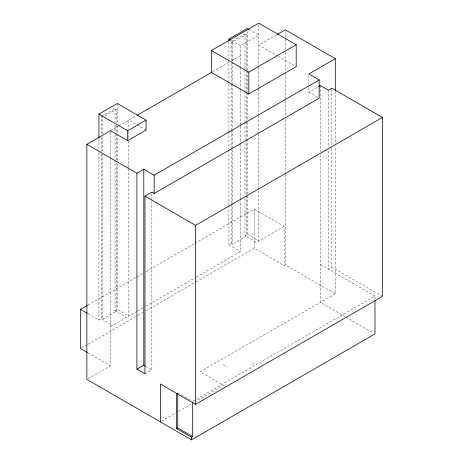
<?xml version="1.0" encoding="UTF-8"?>
<svg xmlns="http://www.w3.org/2000/svg" width="463" height="463" viewBox="0 0 463 463"><rect width="100%" height="100%" fill="white"/><g stroke="black" fill="none" stroke-linecap="round" stroke-linejoin="round"><path stroke-width="0.35" stroke-dasharray="2.31 1.74" d="M251.918 364.74L255.148 362.309M101.843 116.439L115.044 108.817L116.196 109.476L116.196 122.458M231.211 60.491L231.211 41.745L245.014 33.776L246.166 34.441L246.166 69.768M104.788 116.063L116.196 109.476M231.211 41.745L232.362 42.411L246.166 34.441M231.332 40.484L240.413 45.727L258.817 35.101L249.736 29.863M110.443 130.728L118.418 126.121M119.032 125.768L136.353 115.767M212.667 71.707L229.312 62.1M231.784 60.676L240.413 55.687M276.66 34.766L258.817 45.061L277.505 55.855M308.85 87.299L308.85 92.212L317.931 86.969M88.034 305.036L136.139 277.262M136.764 276.897L143.009 273.292M146.134 271.492L194.24 243.717M194.865 243.353L254.216 209.091L284.12 226.355L284.12 265.536L285.272 264.871L335.305 293.756L335.305 146.198M87.901 313.613L98.943 319.985L101.241 318.66L112.74 325.298M115.044 160.001L115.044 310.69L117.342 309.359L128.847 316.003L128.847 169.261M228.913 205.942L228.913 244.95L231.211 243.619L232.362 244.285L246.166 236.315L246.166 195.942M245.014 198.158L245.014 235.65L247.317 234.324L258.817 240.963L258.817 189.639M110.443 326.629L136.95 311.327M137.569 310.962L143.183 307.727M145.671 306.286L195.536 277.499M196.162 277.14L240.413 251.588L240.413 200.653M284.12 226.355L256.519 242.294L245.014 235.65M81.789 347.823L87.409 344.576M88.034 344.212L137.389 315.72M138.015 315.361L143.009 312.473M146.134 310.667L195.49 282.175M196.115 281.817L254.216 248.272L284.12 265.536M88.103 378.705L110.443 365.805L110.443 158.919M144.948 373.774L151.847 369.792L151.847 200.097M382.461 296.413L331.855 267.197L328.406 269.188L328.406 150.116M335.305 293.756L200.155 371.783L223.646 385.343L196.086 401.253M192.683 401.334L195.814 399.528M196.439 399.164L374.984 296.083L374.984 299.654M161.639 421.145L176.044 412.828M178.55 411.381L191.699 403.788M223.16 364.74L227.374 366.609M278.13 56.214L296.198 66.649M308.85 92.212L317.983 97.485M146.1 130.062L128.847 120.102L128.847 128.778M320.35 264.541L374.984 296.083M228.913 244.95L240.413 251.588M345.184 316.727L320.35 302.391L320.35 154.85M345.809 317.086L373.745 333.215M115.044 310.69L126.544 317.329M145.654 366.216L151.847 369.792M177.74 392.711L192.058 400.975M88.016 352.858L110.443 365.805M335.305 91.228L335.305 143.304M331.855 89.556L331.855 146.921M331.855 148.328L331.855 267.197M328.406 90.221L328.406 147.228M320.35 85.574L320.35 151.962M308.85 75.353L308.85 84.486M285.272 31.235L285.272 38.47M285.272 39.193L285.272 51.491M285.272 52.215L285.272 99.956M285.272 100.679L285.272 116.589M285.272 119.483L285.272 173.735M285.272 174.453L285.272 264.871M258.817 24.556L258.817 64.583M258.817 67.471L258.817 88.439M258.817 89.162L258.817 115.183M258.817 115.906L258.817 133.257M258.817 133.981L258.817 188.916M254.216 209.091L254.216 248.272M247.317 31.351L247.317 70.359M247.317 71.082L247.317 92.027M247.317 92.75L247.317 119.477M247.317 122.365L247.317 138.258M247.317 138.975L247.317 234.324M246.166 70.486L246.166 91.396M246.166 92.12L246.166 120.959M246.166 121.676L246.166 138.981M246.166 139.704L246.166 195.218M245.014 33.776L245.014 69.103M245.014 69.826L245.014 90.731M245.014 91.454L245.014 121.734M245.014 122.458L245.014 139.762M245.014 142.645L245.014 195.276M240.413 45.727L240.413 67.228M240.413 67.951L240.413 89.585M240.413 90.308L240.413 125.647M240.413 126.37L240.413 143.675M240.413 144.398L240.413 199.929M232.362 42.411L232.362 61.151M232.362 61.874L232.362 83.502M232.362 84.225L232.362 128.928M232.362 129.646L232.362 244.285M231.211 63.373L231.211 82.842M231.211 83.56L231.211 129.704M231.211 130.427L231.211 147.732M231.211 148.449L231.211 203.969M231.211 204.687L231.211 243.619M228.913 41.977L228.913 59.31M228.913 60.034L228.913 130.821M228.913 131.544L228.913 149.601M228.913 150.325L228.913 205.219M151.847 193.598L151.847 199.374M128.847 131.671L128.847 140.341M128.847 141.065L128.847 168.538M117.342 103.504L117.342 123.002M117.342 125.895L117.342 160.563M117.342 163.456L117.342 309.359M116.196 125.34L116.196 159.949M116.196 162.831L116.196 311.356L102.392 319.325L102.392 152.773M115.044 108.817L115.044 121.792M115.044 124.674L115.044 131.886M115.044 134.768L115.044 159.284M110.443 132.175L110.443 158.196M102.392 134.027L102.392 117.446L101.241 116.78L101.241 134.808M102.392 136.915L102.392 152.055M101.241 137.69L101.241 151.389M101.241 154.272L101.241 318.66M98.943 138.668L98.943 151.661M98.943 152.385L98.943 319.985"/><path stroke-width="0.69" d="M98.943 137.945L98.943 114.124L117.342 103.504L146.1 120.102L146.1 130.062L127.695 140.688L110.443 130.728L86.865 144.34L86.865 379.423L191.532 439.85L374.984 333.933L374.984 300.365M228.913 41.253L228.913 39.089L247.317 28.463L249.129 29.51M211.435 72.419L211.435 50.508L258.817 23.15L296.198 44.732L296.198 66.649L248.816 94.001L211.435 72.419L136.979 115.409M277.273 34.407L285.272 29.788L335.305 58.679L335.305 90.505M98.943 114.124L127.695 130.728L146.1 120.102M211.435 50.508L248.816 72.089L296.198 44.732M136.898 173.226L143.796 169.244L154.15 175.222L319.204 79.925L319.204 98.191L154.15 193.482L151.847 192.151L144.948 196.138L144.948 373.774L136.898 369.127L136.898 173.226L86.865 144.34M335.305 58.679L308.85 73.953L319.204 79.925M318.538 86.622L320.35 85.574L328.406 90.221L331.855 88.23L382.461 117.446L382.461 296.413L195.554 404.321L160.383 384.018L160.383 421.868M144.948 196.138L195.554 225.354L382.461 117.446M87.391 352.499L80.539 348.541L80.539 309.359L87.409 305.395M136.898 369.127L143.796 365.145L145.035 365.857M176.594 393.376L176.594 428.57L177.74 427.905L192.683 436.528L192.683 402.052M176.594 428.57L191.532 437.194L192.683 436.528M228.913 39.089L230.73 40.136M80.539 309.359L87.287 313.26M248.816 72.089L248.816 94.001M195.554 225.354L195.554 404.321M191.532 437.194L191.532 439.85M177.74 393.428L177.74 427.905M154.15 175.222L154.15 193.482M143.796 169.244L143.796 365.145M127.695 130.728L127.695 140.688"/></g></svg>
